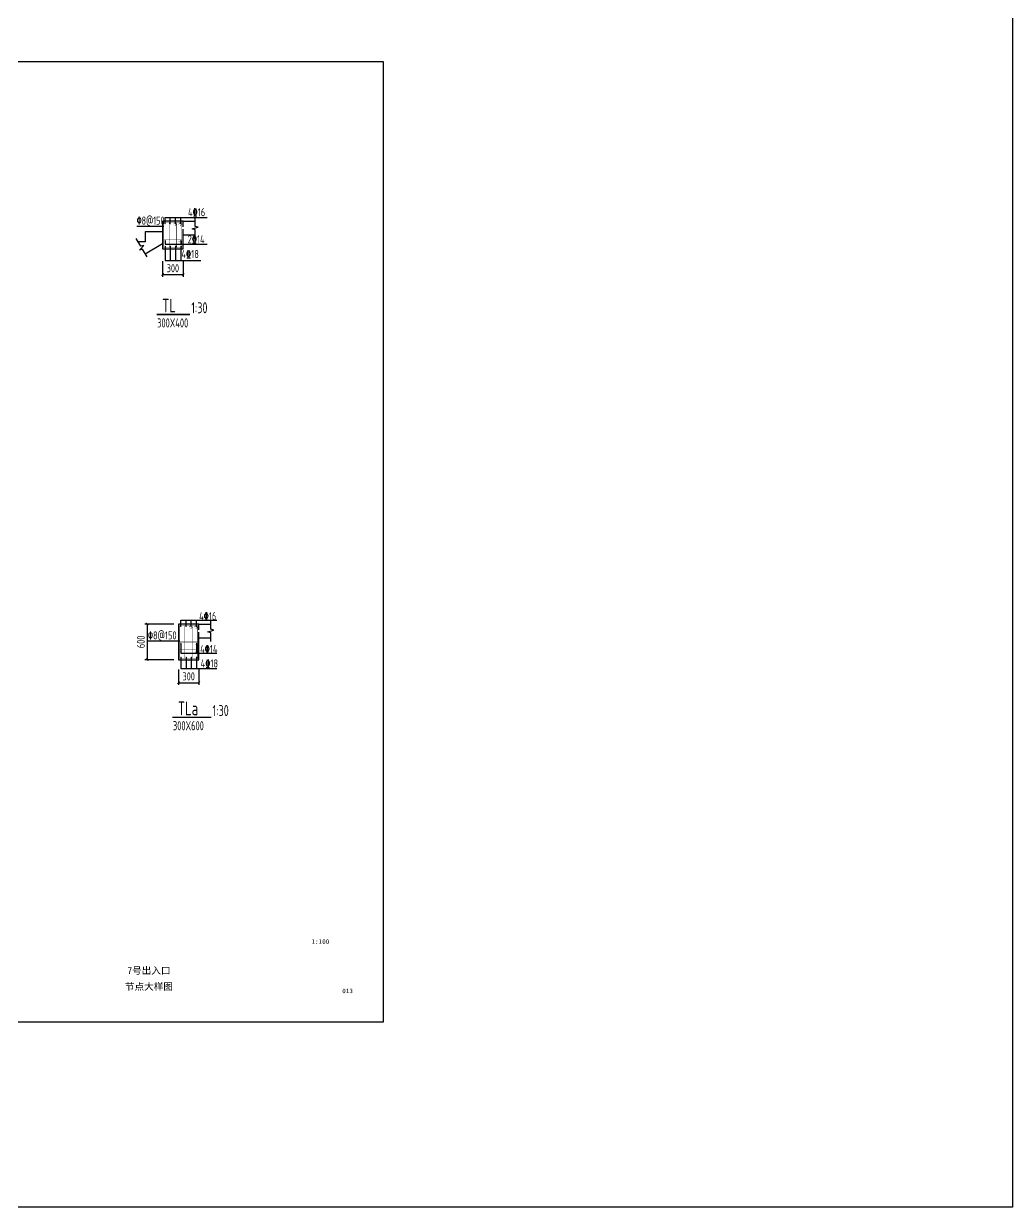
# Model space of a CAD drawing. Header units: millimetres. Extents: x -897614 to 191467, y -439928 to 101803.
# Drawn here: x -273537 to -230277, y -439928 to -388171 of the extents above; entities that cross this region are included whole.
import ezdxf
from ezdxf.enums import TextEntityAlignment as Align

# ---------------------------------------------------------------- set-up
doc = ezdxf.new("R2010")
doc.units = ezdxf.units.MM
doc.header["$LTSCALE"] = 1000
doc.linetypes.add('DASH', pattern=[0.35, 0.25, -0.1])
for name, color, linetype in [('BEAM_DE', 7, 'Continuous'), ('DIM_LEAD', 3, 'Continuous'), ('DIM_SYMB', 3, 'Continuous'), ('PUB_TEXT', 7, 'Continuous'), ('REIN', 1, 'Continuous'), ('TEXT', 7, 'Continuous'), ('THIN', 7, 'Continuous'), ('图框', 3, 'Continuous')]:
    doc.layers.add(name, color=color, linetype=linetype)
doc.layers.add('DY', color=1, linetype='Continuous', plot=False)
doc.styles.add('TK-HZ-HT', font='', dxfattribs={"width": 0.8})
doc.styles.add('TK-HZ-ST', font='', dxfattribs={"width": 0.8})
doc.styles.add('TSSD', font='tssdeng.shx', dxfattribs={"width": 0.7, "bigfont": 'tssdchn.shx'})
doc.styles.add('TSSD_Rein', font='tssdeng.shx', dxfattribs={"width": 0.75, "bigfont": 'hztxt.shx'})
doc.styles.get('TK-HZ-HT').set_extended_font_data('SimSun')
doc.styles.get('TK-HZ-ST').set_extended_font_data('SimSun')
doc.dimstyles.new('TSD', dxfattribs={"dimtxt": 350, "dimasz": 100, "dimexe": 100, "dimexo": 200, "dimgap": 100, "dimtad": 1, "dimdec": 0, "dimzin": 0, "dimdsep": 46, "dimtxsty": 'TSSD', "dimblk": 'ARCHTICK', "dimcen": 0.09, "dimclrt": 7, "dimazin": 2, "dimtfac": 1, "dimtdec": 0, "dimtix": 1, "dimtmove": 2, "dimatfit": 3, "dimfxl": 0, "dimtolj": 1, "dimtzin": 0, "dimarcsym": 0})

# ---------------------------------------------------------------- blocks, each defined once
blk = doc.blocks.new('_ArchTick')
at = {"color": 0, "linetype": 'ByBlock', "const_width": 0.4}
blk.add_lwpolyline([(-0.5, -0.5), (0.5, 0.5)], dxfattribs=at)
blk = doc.blocks.new('*D897')
at = {"layer": 'Defpoints', "color": 0, "transparency": 16777216}
for p in [(-267457, -398361), (-266557, -398361), (-266557, -399141)]:
    blk.add_point(p, dxfattribs=at)
at = {"layer": 'DIM_LEAD', "color": 0, "lineweight": -2, "transparency": 16777216}
for p, q in [((-267457, -398561), (-267457, -399241)), ((-266557, -398561), (-266557, -399241)), ((-267457, -399141), (-266557, -399141))]:
    blk.add_line(p, q, dxfattribs=at)
at = {"layer": 'DIM_LEAD', "color": 0, "lineweight": -2, "transparency": 16777216, "xscale": 100, "yscale": 100, "zscale": 100, "rotation": 180}
blk.add_blockref('_ArchTick', (-267457, -399141), dxfattribs=at)
at = {"layer": 'DIM_LEAD', "color": 0, "lineweight": -2, "transparency": 16777216, "xscale": 100, "yscale": 100, "zscale": 100}
blk.add_blockref('_ArchTick', (-266557, -399141), dxfattribs=at)
at = {"layer": 'DIM_LEAD', "color": 7, "transparency": 16777216, "insert": (-267007, -398866), "char_height": 350, "attachment_point": 5, "style": 'TSSD'}
blk.add_mtext('\\A1;300', dxfattribs=at)
blk = doc.blocks.new('*D1118')
at = {"layer": 'Defpoints', "color": 0, "transparency": 16777216}
for p in [(-266766, -416207), (-265866, -416207), (-265866, -416987)]:
    blk.add_point(p, dxfattribs=at)
at = {"layer": 'DIM_LEAD', "color": 0, "lineweight": -2, "transparency": 16777216}
for p, q in [((-266766, -416407), (-266766, -417087)), ((-265866, -416407), (-265866, -417087)), ((-266766, -416987), (-265866, -416987))]:
    blk.add_line(p, q, dxfattribs=at)
at = {"layer": 'DIM_LEAD', "color": 0, "lineweight": -2, "transparency": 16777216, "xscale": 100, "yscale": 100, "zscale": 100, "rotation": 180}
blk.add_blockref('_ArchTick', (-266766, -416987), dxfattribs=at)
at = {"layer": 'DIM_LEAD', "color": 0, "lineweight": -2, "transparency": 16777216, "xscale": 100, "yscale": 100, "zscale": 100}
blk.add_blockref('_ArchTick', (-265866, -416987), dxfattribs=at)
at = {"layer": 'DIM_LEAD', "color": 7, "transparency": 16777216, "insert": (-266316, -416712), "char_height": 350, "attachment_point": 5, "style": 'TSSD'}
blk.add_mtext('\\A1;300', dxfattribs=at)
blk = doc.blocks.new('*D1119')
at = {"layer": 'Defpoints', "color": 0, "transparency": 16777216}
for p in [(-266766, -414423), (-268136, -415983), (-266766, -415983)]:
    blk.add_point(p, dxfattribs=at)
at = {"layer": 'DIM_LEAD', "color": 0, "lineweight": -2, "transparency": 16777216}
for p, q in [((-266966, -414423), (-268236, -414423)), ((-268136, -414423), (-268136, -415983)), ((-266966, -415983), (-268236, -415983))]:
    blk.add_line(p, q, dxfattribs=at)
at = {"layer": 'DIM_LEAD', "color": 0, "lineweight": -2, "transparency": 16777216, "xscale": 100, "yscale": 100, "zscale": 100}
for p, rotation in [((-268136, -414423), 90), ((-268136, -415983), 270)]:
    blk.add_blockref('_ArchTick', p, dxfattribs=dict(at, rotation=rotation))
at = {"layer": 'DIM_LEAD', "color": 7, "transparency": 16777216, "insert": (-268411, -415203), "char_height": 350, "attachment_point": 5, "rotation": 90, "style": 'TSSD'}
blk.add_mtext('\\A1;600', dxfattribs=at)

msp = doc.modelspace()

# ---------------------------------------------------------------- linework, layer by layer
at = {"layer": 'BEAM_DE'}
for p, q in [((-266556.89947, -396811.2862, 0), (-267456.89947, -396811.2862, 0)), ((-267456.89947, -396811.2862, 0), (-267456.89947, -398011.2862, 0)), ((-266556.89947, -396811.2862, 0), (-266038.32265, -396811.2862, 0)), ((-268206.89947, -397261.2862, 0), (-267456.89947, -397261.2862, 0)), ((-268206.89947, -397711.2862, 0), (-268206.89947, -397261.2862, 0)), ((-266556.89947, -398011.2862, 0), (-266556.89947, -397411.2862, 0)), ((-266556.89947, -397411.2862, 0), (-266038.32265, -397411.2862, 0)), ((-268206.89947, -397711.2862, 0), (-268531.34202, -397711.2862, 0)), ((-268214.87045, -398240.85446, 0), (-267456.89947, -397786.07187, 0)), ((-267456.89947, -398011.2862, 0), (-266556.89947, -398011.2862, 0)), ((-265866.08529, -414423.46436), (-266766.08529, -414423.46436)), ((-266766.08529, -414423.46436), (-266766.08529, -415983.46436)), ((-265866.08529, -414423.46436), (-265347.50848, -414423.46436)), ((-265866.08529, -415983.46436), (-265866.08529, -415023.46436)), ((-265866.08529, -415023.46436), (-265347.50848, -415023.46436)), ((-266766.08529, -415983.46436), (-265866.08529, -415983.46436))]:
    msp.add_line(p, q, dxfattribs=at)
at = {"layer": 'BEAM_DE', "linetype": 'DASH'}
for p, q in [((-266556.89947, -397411.2862, 0), (-266556.89947, -396811.2862, 0)), ((-265866.08529, -415023.46436), (-265866.08529, -414423.46436))]:
    msp.add_line(p, q, dxfattribs=at)
at = {"layer": 'DIM_SYMB', "const_width": 64, "elevation": 0}
msp.add_lwpolyline([(-267716.42965, -400889.62503), (-266252.52989, -400889.62516)], dxfattribs=at)
at = {"layer": 'DIM_SYMB', "const_width": 64}
msp.add_lwpolyline([(-267025.61548, -418501.80319), (-265321.21362, -418501.80332)], dxfattribs=at)
at = {"layer": 'DY', "elevation": 0}
msp.add_lwpolyline([(-317204.32152, -389826.07187), (-257804.32152, -389826.07187), (-257804.32152, -431826.07187), (-317204.32152, -431826.07187)], close=True, dxfattribs=at)
at = {"layer": 'REIN', "const_width": 18, "elevation": 0}
for points in [[(-266615.39947, -396869.7862), (-266615.39947, -397952.7862), (-267398.39947, -397952.7862), (-267398.39947, -396869.7862), (-266615.39947, -396869.7862)], [(-266989.77057, -396946.15373), (-266913.40304, -396869.7862), (-266843.39947, -396869.7862), (-266843.39947, -397952.7862), (-267170.39947, -397952.7862), (-267170.39947, -396869.7862), (-266843.39947, -396869.7862), (-266843.39947, -396939.78977), (-266919.767, -397016.1573)], [(-266761.77057, -396946.15373), (-266685.40304, -396869.7862)], [(-266615.39947, -396939.78977), (-266691.767, -397016.1573)]]:
    msp.add_lwpolyline(points, dxfattribs=at)
at = {"layer": 'REIN', "const_width": 24, "elevation": 0}
for points in [[(-267360.89947, -396919.2862, 1), (-267336.89947, -396919.2862, 1)], [(-267132.89947, -396919.2862, 1), (-267108.89947, -396919.2862, 1)], [(-266904.89947, -396919.2862, 1), (-266880.89947, -396919.2862, 1)], [(-266676.89947, -396919.2862, 1), (-266652.89947, -396919.2862, 1)], [(-267360.89947, -397655.83308, 1), (-267336.89947, -397655.83308, 1)], [(-267360.89947, -397903.2862, 1), (-267336.89947, -397903.2862, 1)], [(-267132.89947, -397903.2862, 1), (-267108.89947, -397903.2862, 1)], [(-266904.89947, -397903.2862, 1), (-266880.89947, -397903.2862, 1)], [(-266676.89947, -397655.83308, 1), (-266652.89947, -397655.83308, 1)], [(-266676.89947, -397903.2862, 1), (-266652.89947, -397903.2862, 1)]]:
    msp.add_lwpolyline(points, format="xyb", close=True, dxfattribs=at)
at = {"layer": 'REIN', "const_width": 18, "elevation": 0}
msp.add_lwpolyline([(-267398.39947, -397705.33308), (-267398.39947, -397606.33308), (-266664.89947, -397606.33308, -1), (-266664.89947, -397705.33308), (-266772.89947, -397705.33308)], format="xyb", dxfattribs=at)
at = {"layer": 'REIN', "const_width": 18}
for points in [[(-265924.58529, -414481.96436), (-265924.58529, -415924.96436), (-266707.58529, -415924.96436), (-266707.58529, -414481.96436), (-265924.58529, -414481.96436)], [(-266298.9564, -414558.33189), (-266222.58887, -414481.96436), (-266152.58529, -414481.96436), (-266152.58529, -415924.96436), (-266479.58529, -415924.96436), (-266479.58529, -414481.96436), (-266152.58529, -414481.96436), (-266152.58529, -414551.96793), (-266228.95283, -414628.33546)], [(-266070.9564, -414558.33189), (-265994.58887, -414481.96436)], [(-265924.58529, -414551.96793), (-266000.95283, -414628.33546)], [(-266622.16812, -415313.50279), (-266707.58529, -415313.50279), (-266707.58529, -415209.4226), (-265924.58529, -415209.4226), (-265924.58529, -415321.81948), (-266023.04571, -415321.81948)]]:
    msp.add_lwpolyline(points, dxfattribs=at)
at = {"layer": 'REIN', "const_width": 24}
for points in [[(-266670.08529, -414531.46436, 1), (-266646.08529, -414531.46436, 1)], [(-266442.08529, -414531.46436, 1), (-266418.08529, -414531.46436, 1)], [(-266214.08529, -414531.46436, 1), (-266190.08529, -414531.46436, 1)], [(-265986.08529, -414531.46436, 1), (-265962.08529, -414531.46436, 1)], [(-266670.08529, -415268.01124, 1), (-266646.08529, -415268.01124, 1)], [(-266670.08529, -415593.43302, 1), (-266646.08529, -415593.43302, 1)], [(-265986.08529, -415268.01124, 1), (-265962.08529, -415268.01124, 1)], [(-265986.08529, -415593.43302, 1), (-265962.08529, -415593.43302, 1)], [(-266670.08529, -415875.46436, 1), (-266646.08529, -415875.46436, 1)], [(-266442.08529, -415875.46436, 1), (-266418.08529, -415875.46436, 1)], [(-266214.08529, -415875.46436, 1), (-266190.08529, -415875.46436, 1)], [(-265986.08529, -415875.46436, 1), (-265962.08529, -415875.46436, 1)]]:
    msp.add_lwpolyline(points, format="xyb", close=True, dxfattribs=at)
at = {"layer": 'REIN', "linetype": 'DASH', "const_width": 18}
msp.add_lwpolyline([(-266622.16812, -415638.92458), (-266707.58529, -415638.92458), (-266707.58529, -415534.84438), (-265924.58529, -415534.84438), (-265924.58529, -415647.24126), (-266023.04571, -415647.24126)], dxfattribs=at)
at = {"layer": 'TEXT'}
for p, q in [((-267348.89947, -396919.2862, 0), (-267348.89947, -396644.02572, 0)), ((-267348.89947, -396644.02572, 0), (-265504.73656, -396644.02572, 0)), ((-267120.89947, -396919.2862, 0), (-267120.89947, -396644.02572, 0)), ((-266892.89947, -396919.2862, 0), (-266892.89947, -396644.02572, 0)), ((-266664.89947, -396919.2862, 0), (-266664.89947, -396644.02572, 0)), ((-267348.89947, -397655.83308, 0), (-267348.89947, -397807.08601, 0)), ((-267348.89947, -397807.08601, 0), (-265504.73656, -397807.08601, 0)), ((-267348.89947, -397903.2862, 0), (-267348.89947, -398523.2367, 0)), ((-267120.89947, -397903.2862, 0), (-267120.89947, -398523.2367, 0)), ((-266892.89947, -397903.2862, 0), (-266892.89947, -398523.2367, 0)), ((-266664.89947, -397655.83308, 0), (-266664.89947, -397807.08601, 0)), ((-266664.89947, -397903.2862, 0), (-266664.89947, -398523.2367, 0)), ((-267348.89947, -398523.2367, 0), (-265779.14522, -398523.2367, 0)), ((-266658.08529, -414531.46436), (-266658.08529, -414256.20388)), ((-266658.08529, -414256.20388), (-265088.33105, -414256.20388)), ((-266430.08529, -414531.46436), (-266430.08529, -414256.20388)), ((-266202.08529, -414531.46436), (-266202.08529, -414256.20388)), ((-265974.08529, -414531.46436), (-265974.08529, -414256.20388)), ((-266658.08529, -415268.01124), (-266658.08529, -415691.1545)), ((-265974.08529, -415268.01124), (-265974.08529, -415691.1545)), ((-266658.08529, -415691.1545), (-265088.33105, -415691.1545)), ((-266658.08529, -415875.46436), (-266658.08529, -416368.501)), ((-266430.08529, -415875.46436), (-266430.08529, -416368.501)), ((-266202.08529, -415875.46436), (-266202.08529, -416368.501)), ((-265974.08529, -415875.46436), (-265974.08529, -416368.501)), ((-266658.08529, -416368.501), (-265088.33105, -416368.501))]:
    msp.add_line(p, q, dxfattribs=at)
at = {"layer": 'TEXT', "elevation": 0}
msp.add_lwpolyline([(-267398.39947, -397036.78231), (-268586.34112, -397036.78231)], dxfattribs=at)
at = {"layer": 'TEXT'}
msp.add_lwpolyline([(-266707.58529, -415173.46436), (-268100.64561, -415173.46436)], dxfattribs=at)
at = {"layer": 'THIN', "elevation": 0}
for points in [[(-266038.32265, -397579.2862), (-266038.32265, -397189.2862), (-266170.32265, -397147.2862), (-265906.32265, -397075.2862), (-266038.32265, -397033.2862), (-266038.32265, -396643.2862)], [(-268136.73076, -398371.60966), (-268336.79374, -398036.83391), (-268471.6477, -398068.49476), (-268281.96497, -397871.26276), (-268416.81893, -397902.92361), (-268616.88192, -397568.14786)]]:
    msp.add_lwpolyline(points, dxfattribs=at)
at = {"layer": 'THIN'}
msp.add_lwpolyline([(-265347.50848, -415191.46436), (-265347.50848, -414801.46436), (-265479.50848, -414759.46436), (-265215.50848, -414687.46436), (-265347.50848, -414645.46436), (-265347.50848, -414255.46436)], dxfattribs=at)
at = {"layer": '图框'}
msp.add_lwpolyline([(-518083.61034, -6456.3285), (-230276.92437, -6456.3285), (-230276.92437, -439928.48938), (-518083.61034, -439928.48938)], close=True, dxfattribs=at)

# ---------------------------------------------------------------- texts
at = {"layer": 'PUB_TEXT', "style": 'TSSD', "width": 0.7}
for s, height, p in [('TL', 600, (-267479.56448, -400799.10338, 0)), ('1:30', 480, (-266204.48303, -400833.87941, 0)), ('300X400', 400, (-267696.43288, -401456.68291, 0)), ('TLa', 600, (-266788.7503, -418411.28155)), ('1:30', 480, (-265273.16676, -418446.05757)), ('300X600', 400, (-267005.61871, -419068.86108))]:
    msp.add_text(s, height=height, rotation=359.999999146, dxfattribs=at).set_placement(p)
at = {"layer": 'TEXT', "style": 'TSSD_Rein', "width": 0.75}
for s, p in [('4%%13216', (-265592.23513, -396591.70537, 0)), ('2%%13214', (-265618.69869, -397774.59617, 0)), ('4%%13218', (-265870.64947, -398418.2367, 0)), ('4%%13216', (-265104.08928, -414254.11623)), ('4%%13214', (-265053.38215, -415691.55824)), ('4%%13218', (-265030.92427, -416320.37993))]:
    msp.add_text(s, height=350, dxfattribs=at).set_placement(p, align=Align.RIGHT)
at = {"layer": 'TEXT', "style": 'TSSD_Rein'}
for width, p in [(0.7, (-268586.34112, -396958.03231, 0)), (0.75, (-268100.64561, -415094.71436))]:
    msp.add_text('%%1308@150', height=350, dxfattribs=dict(at, width=width)).set_placement(p)
at = {"layer": '图框', "color": 7}
for s, height, style, p in [('1:100', 200, 'TK-HZ-ST', (-260554.32152, -428306.07187, 0)), ('7号出入口', 300, 'TK-HZ-HT', (-268054.32152, -429576.07187, 0)), ('节点大样图', 300, 'TK-HZ-HT', (-268054.32152, -430276.07187, 0))]:
    msp.add_text(s, height=height, dxfattribs=dict(at, style=style)).set_placement(p, align=Align.MIDDLE_CENTER)
at = {"layer": '图框', "color": 7, "style": 'TK-HZ-ST'}
msp.add_text('013 ', height=200, dxfattribs=at).set_placement((-259597.96626, -430562.96187, 0))

# ---------------------------------------------------------------- dimensions: what is measured, and where the dimension line sits
at = {"layer": 'DIM_LEAD'}
for base, p1, p2, picture, middle in [((-266556.89947, -399141.2367, 0), (-267456.89947, -398361.2367, 0), (-266556.89947, -398361.2367, 0), '*D897', (-267006.89947, -398866.2367, 0)), ((-265866.08529, -416986.501), (-266766.08529, -416206.501), (-265866.08529, -416206.501), '*D1118', (-266316.08529, -416711.501))]:
    dim = msp.add_linear_dim(base=base, p1=p1, p2=p2, dimstyle='TSD', override={"dimlfac": 0.333333, "dimfxl": 250}, dxfattribs=at)
    dim.commit()
    dim.dimension.update_dxf_attribs({"geometry": picture, "text_midpoint": middle})
dim = msp.add_linear_dim(base=(-268136.04233, -415983.46436), p1=(-266766.08529, -414423.46436), p2=(-266766.08529, -415983.46436), angle=90, text='600', dimstyle='TSD', override={"dimlfac": 0.333333, "dimfxl": 250}, dxfattribs=at)
dim.commit()
dim.dimension.update_dxf_attribs({"geometry": '*D1119', "text_midpoint": (-268411.04233, -415203.46436)})

doc.saveas('drawing.dxf')
